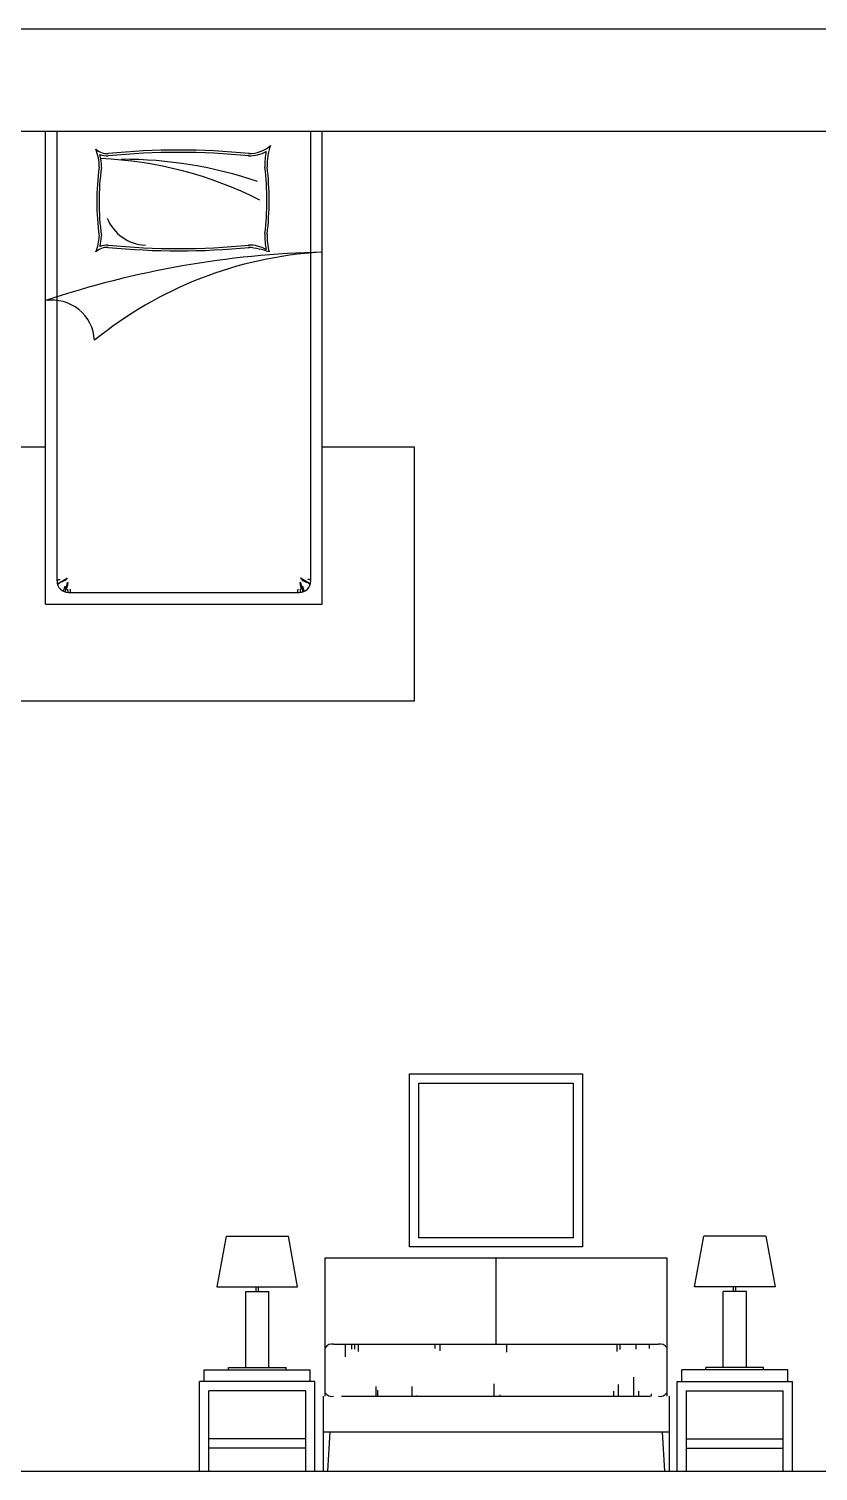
# Model space of a CAD drawing. Header units: inches. Extents: x 15.4 to 57.9, y 9.9 to 34.7.
# Drawn here: x 41.63 to 45.05, y 21.72 to 27.98 of the extents above; entities that cross this region are included whole.
import ezdxf

# ---------------------------------------------------------------- set-up
doc = ezdxf.new("R2010")
doc.units = ezdxf.units.IN
doc.header["$MEASUREMENT"] = 0
for name, color, linetype in [('02', 2, 'Continuous'), ('1', 1, 'Continuous'), ('4', 4, 'Continuous')]:
    doc.layers.add(name, color=color, linetype=linetype)

msp = doc.modelspace()

# ---------------------------------------------------------------- linework, layer by layer
at = {"layer": '02'}
for p, q in [((41.7054, 25.4841), (41.7054, 27.5341)), ((41.7554, 25.5841), (41.7554, 27.5341)), ((42.8554, 25.5841), (42.8554, 27.5341)), ((42.9054, 25.4841), (42.9054, 27.5341)), ((41.8054, 25.5341), (42.8054, 25.5341)), ((41.7054, 25.4841), (42.9054, 25.4841))]:
    msp.add_line(p, q, dxfattribs=at)
for centre, radius, start, end in [((41.7464, 27.3829), 0.1916, 358.39232, 22.60225), ((41.9741, 27.5127), 0.0758, 227.85954, 271.80123), ((42.2825, 24.3341), 3.1179, 84.35754, 95.63301), ((42.5891, 27.5745), 0.1375, 268.4473, 311.58389), ((42.8913, 27.3928), 0.2252, 159.51501, 183.4755), ((43.0206, 27.2283), 1.0929, 172.14891, 187.85109), ((41.4037, 27.2336), 1.2712, 353.42597, 6.57403), ((41.7464, 27.0843), 0.1916, 337.39775, 358.39232), ((42.8913, 27.0744), 0.2252, 176.5245, 196.52875), ((41.9741, 26.9545), 0.0758, 88.19877, 132.14046), ((42.2825, 30.1331), 3.1179, 264.36699, 275.64246), ((42.5522, 26.6659), 0.3659, 70.317, 84.80224), ((42.9996, 22.9461), 4.0647, 91.32729, 108.56546), ((42.9994, 25.301), 1.7115, 93.43056, 129.18886), ((41.7339, 26.6173), 0.1842, 3.18649, 98.90345), ((41.8054, 25.5841), 0.05, 180, 270), ((42.8054, 25.5841), 0.05, 270, 0)]:
    msp.add_arc(centre, radius, start, end, dxfattribs=at)
at = {"layer": '1'}
for p, q in [((43.2834, 23.4465), (44.0334, 23.4465)), ((43.2834, 22.6965), (43.2834, 23.4465)), ((43.3234, 23.4065), (43.9934, 23.4065)), ((43.3234, 22.7365), (43.3234, 23.4065)), ((43.9934, 23.4065), (43.9934, 22.7365)), ((44.0334, 23.4465), (44.0334, 22.6976)), ((42.4884, 22.7433), (42.4484, 22.5233)), ((42.4884, 22.7433), (42.7584, 22.7433)), ((42.7984, 22.5233), (42.7584, 22.7433)), ((43.9934, 22.7365), (43.3234, 22.7365)), ((44.5184, 22.5233), (44.5584, 22.7433)), ((44.8284, 22.7433), (44.5584, 22.7433)), ((44.8284, 22.7433), (44.8684, 22.5233)), ((42.9184, 22.0496), (42.9184, 22.6489)), ((42.9184, 22.6489), (44.3984, 22.6489)), ((44.0334, 22.6965), (43.2834, 22.6965)), ((43.6584, 22.2746), (43.6584, 22.6489)), ((44.3984, 22.6489), (44.3984, 22.0496)), ((42.4484, 22.5233), (42.7984, 22.5233)), ((42.6184, 22.5033), (42.6184, 22.5233)), ((42.6284, 22.5033), (42.6284, 22.5233)), ((44.8684, 22.5233), (44.5184, 22.5233)), ((44.6884, 22.5033), (44.6884, 22.5233)), ((44.6984, 22.5033), (44.6984, 22.5233)), ((42.5734, 22.1733), (42.5734, 22.5033)), ((42.5734, 22.5033), (42.6734, 22.5033)), ((42.6734, 22.1733), (42.6734, 22.5033)), ((44.6434, 22.1733), (44.6434, 22.5033)), ((44.7434, 22.5033), (44.6434, 22.5033)), ((44.7434, 22.1733), (44.7434, 22.5033)), ((42.9538, 22.2746), (44.3631, 22.2746)), ((43.0051, 22.2746), (43.0051, 22.2196)), ((43.0317, 22.2746), (43.0317, 22.2541)), ((43.045, 22.2746), (43.045, 22.2541)), ((43.0609, 22.2746), (43.0609, 22.2435)), ((43.3929, 22.2746), (43.3929, 22.2567)), ((43.4141, 22.2746), (43.4141, 22.2461)), ((43.7036, 22.2746), (43.7036, 22.2408)), ((44.1816, 22.2746), (44.1816, 22.2435)), ((44.1949, 22.2746), (44.1949, 22.2514)), ((44.2639, 22.2746), (44.2639, 22.2541)), ((44.3223, 22.2746), (44.3223, 22.2567)), ((42.3934, 22.1133), (42.3934, 22.1633)), ((42.3934, 22.1633), (42.8534, 22.1633)), ((42.4984, 22.1633), (42.4984, 22.1733)), ((42.4984, 22.1733), (42.7484, 22.1733)), ((42.7484, 22.1633), (42.7484, 22.1733)), ((42.8534, 22.1133), (42.8534, 22.1633)), ((44.4634, 22.1133), (44.4634, 22.1633)), ((44.9234, 22.1633), (44.4634, 22.1633)), ((44.5684, 22.1633), (44.5684, 22.1733)), ((44.8184, 22.1733), (44.5684, 22.1733)), ((44.8184, 22.1633), (44.8184, 22.1733)), ((44.9234, 22.1133), (44.9234, 22.1633)), ((42.3734, 21.7246), (42.3734, 22.1133)), ((42.8734, 22.1133), (42.3734, 22.1133)), ((42.8734, 21.7246), (42.8734, 22.1133)), ((43.1379, 22.0922), (43.1379, 22.0496)), ((43.1459, 22.0496), (43.1459, 22.0763)), ((43.2946, 22.0496), (43.2946, 22.0922)), ((43.6505, 22.0496), (43.6505, 22.1028)), ((44.1895, 22.0496), (44.1895, 22.1002)), ((44.2559, 22.0496), (44.2559, 22.132)), ((44.4434, 21.7246), (44.4434, 22.1133)), ((44.4434, 22.1133), (44.9434, 22.1133)), ((44.9434, 21.7246), (44.9434, 22.1133)), ((42.4134, 21.7246), (42.4134, 22.0733)), ((42.8334, 22.0733), (42.4134, 22.0733)), ((42.8334, 21.7246), (42.8334, 22.0733)), ((42.9084, 22.0496), (42.9084, 21.7246)), ((42.9884, 22.0496), (44.3284, 22.0496)), ((43.3132, 22.0496), (43.3132, 22.0524)), ((43.677, 22.0496), (43.677, 22.0551)), ((44.1683, 22.0496), (44.1683, 22.071)), ((44.2772, 22.0496), (44.2772, 22.071)), ((44.3329, 22.0496), (44.3329, 22.0604)), ((44.4084, 22.0496), (44.4084, 21.7246)), ((44.4834, 21.7246), (44.4834, 22.0733)), ((44.4834, 22.0733), (44.9034, 22.0733)), ((44.9034, 21.7246), (44.9034, 22.0733)), ((42.9084, 21.8946), (44.4084, 21.8946)), ((42.9384, 21.8946), (42.9284, 21.7246)), ((44.3784, 21.8946), (44.3884, 21.7246)), ((42.8334, 21.8646), (42.4134, 21.8646)), ((42.8334, 21.8246), (42.4134, 21.8246)), ((44.4834, 21.8646), (44.9034, 21.8646)), ((44.4834, 21.8246), (44.9034, 21.8246))]:
    msp.add_line(p, q, dxfattribs=at)
for points in [[(41.7054, 26.1641), (41.3054, 26.1641), (41.3054, 25.0641), (43.3054, 25.0641), (43.3054, 26.1641), (42.9054, 26.1641)], [(41.7554, 25.5871), (41.7566, 25.588), (41.7576, 25.5886), (41.7585, 25.5891), (41.7592, 25.5894), (41.7599, 25.5896), (41.7604, 25.5897), (41.7609, 25.5897), (41.7614, 25.5897), (41.7618, 25.5897), (41.7623, 25.5897), (41.7627, 25.5898), (41.7632, 25.5898), (41.7636, 25.5898), (41.7641, 25.5899), (41.7645, 25.59), (41.765, 25.5901), (41.7654, 25.5903), (41.7659, 25.5904), (41.7663, 25.5906), (41.7667, 25.5908), (41.767, 25.591), (41.7673, 25.5911), (41.7674, 25.5912), (41.7675, 25.5912)], [(41.7609, 25.573), (41.7622, 25.574), (41.7633, 25.5747), (41.7642, 25.5754), (41.7651, 25.5759), (41.7658, 25.5763), (41.7665, 25.5767), (41.7671, 25.577), (41.7676, 25.5773), (41.7681, 25.5775), (41.7686, 25.5778), (41.7691, 25.5781), (41.7695, 25.5783), (41.7699, 25.5786), (41.7704, 25.5788), (41.7708, 25.5791), (41.7712, 25.5794), (41.7716, 25.5796), (41.7721, 25.5799), (41.7726, 25.5802), (41.773, 25.5805), (41.7736, 25.5808), (41.7741, 25.5812), (41.7747, 25.5815), (41.7753, 25.5819), (41.776, 25.5823), (41.7766, 25.5827), (41.7774, 25.5831), (41.7781, 25.5835), (41.7788, 25.584), (41.7796, 25.5844), (41.7803, 25.5848), (41.781, 25.5852), (41.7816, 25.5857), (41.7822, 25.5861), (41.7828, 25.5864), (41.7834, 25.5868), (41.784, 25.5872), (41.7845, 25.5875), (41.7851, 25.5879), (41.7856, 25.5882), (41.7861, 25.5886), (41.7866, 25.5889), (41.7872, 25.5892), (41.7877, 25.5895), (41.7882, 25.5898), (41.7888, 25.5901), (41.7893, 25.5904), (41.7899, 25.5907), (41.7905, 25.591), (41.7911, 25.5913), (41.7917, 25.5916), (41.7923, 25.5919), (41.7929, 25.5922), (41.7934, 25.5925), (41.794, 25.5928), (41.7945, 25.5932), (41.795, 25.5936), (41.7955, 25.5939), (41.7959, 25.5943), (41.7964, 25.5946), (41.7968, 25.595), (41.7971, 25.5953), (41.7975, 25.5955), (41.7979, 25.5957), (41.7982, 25.5959), (41.7986, 25.5959), (41.7988, 25.596), (41.7991, 25.5959), (41.7992, 25.5959), (41.7993, 25.5958), (41.7993, 25.5956), (41.7992, 25.5954), (41.7989, 25.5952), (41.7985, 25.5949), (41.7981, 25.5946), (41.7976, 25.5943), (41.7971, 25.5939), (41.7965, 25.5934), (41.796, 25.5929), (41.7955, 25.5923), (41.795, 25.5916), (41.7946, 25.5909), (41.7942, 25.5902), (41.7938, 25.5895), (41.7934, 25.5887), (41.793, 25.5881), (41.7926, 25.5875), (41.792, 25.5869), (41.7914, 25.5865), (41.7908, 25.5862), (41.79, 25.5859), (41.7893, 25.5857), (41.7885, 25.5855), (41.7876, 25.5853), (41.7868, 25.585), (41.786, 25.5847), (41.7851, 25.5843), (41.7843, 25.5839), (41.7835, 25.5834), (41.7827, 25.5829), (41.7818, 25.5824), (41.781, 25.5819), (41.7801, 25.5814), (41.7792, 25.581), (41.7783, 25.5806), (41.7773, 25.5803), (41.7763, 25.5801), (41.7754, 25.5799), (41.7745, 25.5797), (41.7736, 25.5795), (41.7728, 25.5793), (41.772, 25.5791), (41.7713, 25.5789), (41.7707, 25.5787), (41.7702, 25.5785), (41.7697, 25.5783), (41.7692, 25.578), (41.7688, 25.5778), (41.7685, 25.5775), (41.7681, 25.5772), (41.7678, 25.5769), (41.7674, 25.5765), (41.7671, 25.5762), (41.7668, 25.5758), (41.7664, 25.5755), (41.7661, 25.5751), (41.7657, 25.5747), (41.7653, 25.5743), (41.7649, 25.574), (41.7645, 25.5735), (41.764, 25.5731), (41.7635, 25.5726), (41.7629, 25.5721), (41.7623, 25.5714), (41.7616, 25.5707), (41.7609, 25.5699)], [(41.7995, 25.5775), (41.7985, 25.5716), (41.7975, 25.567), (41.7967, 25.5635), (41.796, 25.561), (41.7955, 25.5592), (41.795, 25.558), (41.7946, 25.5572), (41.7943, 25.5566), (41.794, 25.556), (41.7938, 25.5554), (41.7937, 25.5549), (41.7935, 25.5543), (41.7934, 25.5537), (41.7933, 25.5531), (41.7932, 25.5525), (41.7931, 25.5518), (41.793, 25.551), (41.7929, 25.5501), (41.7927, 25.5489), (41.7925, 25.5475), (41.7922, 25.5455), (41.7917, 25.5431), (41.7912, 25.5401), (41.7906, 25.5363)], [(41.7995, 25.5775), (41.8017, 25.5781), (41.8027, 25.5766), (41.8015, 25.5681), (41.8009, 25.5642), (41.7995, 25.563), (41.8001, 25.5589), (41.7972, 25.5532), (41.7972, 25.5505), (41.8007, 25.5471), (41.8015, 25.5442), (41.8017, 25.5426), (41.8018, 25.5342), (41.8017, 25.5357)], [(42.8113, 25.5775), (42.8092, 25.5781), (42.8082, 25.5766), (42.8093, 25.5681), (42.8099, 25.5642), (42.8113, 25.563), (42.8107, 25.5589), (42.8137, 25.5532), (42.8137, 25.5505), (42.8101, 25.5471), (42.8093, 25.5442), (42.8092, 25.5426), (42.8091, 25.5342), (42.8091, 25.5357)], [(42.8113, 25.5775), (42.8124, 25.5716), (42.8133, 25.567), (42.8142, 25.5635), (42.8148, 25.561), (42.8154, 25.5592), (42.8159, 25.558), (42.8163, 25.5572), (42.8166, 25.5566), (42.8168, 25.556), (42.817, 25.5554), (42.8172, 25.5549), (42.8173, 25.5543), (42.8174, 25.5537), (42.8175, 25.5531), (42.8176, 25.5525), (42.8177, 25.5518), (42.8178, 25.551), (42.818, 25.5501), (42.8181, 25.5489), (42.8184, 25.5475), (42.8187, 25.5455), (42.8191, 25.5431), (42.8196, 25.5401), (42.8203, 25.5363)], [(42.8499, 25.573), (42.8487, 25.574), (42.8476, 25.5747), (42.8466, 25.5754), (42.8458, 25.5759), (42.845, 25.5763), (42.8444, 25.5767), (42.8438, 25.577), (42.8432, 25.5773), (42.8427, 25.5775), (42.8422, 25.5778), (42.8418, 25.5781), (42.8413, 25.5783), (42.8409, 25.5786), (42.8405, 25.5788), (42.8401, 25.5791), (42.8396, 25.5794), (42.8392, 25.5796), (42.8388, 25.5799), (42.8383, 25.5802), (42.8378, 25.5805), (42.8373, 25.5808), (42.8368, 25.5812), (42.8362, 25.5815), (42.8356, 25.5819), (42.8349, 25.5823), (42.8342, 25.5827), (42.8335, 25.5831), (42.8328, 25.5835), (42.832, 25.584), (42.8313, 25.5844), (42.8306, 25.5848), (42.8299, 25.5852), (42.8292, 25.5857), (42.8286, 25.5861), (42.828, 25.5864), (42.8274, 25.5868), (42.8269, 25.5872), (42.8263, 25.5875), (42.8258, 25.5879), (42.8253, 25.5882), (42.8247, 25.5886), (42.8242, 25.5889), (42.8237, 25.5892), (42.8232, 25.5895), (42.8226, 25.5898), (42.8221, 25.5901), (42.8215, 25.5904), (42.821, 25.5907), (42.8204, 25.591), (42.8198, 25.5913), (42.8192, 25.5916), (42.8186, 25.5919), (42.818, 25.5922), (42.8174, 25.5925), (42.8169, 25.5928), (42.8163, 25.5932), (42.8158, 25.5936), (42.8154, 25.5939), (42.8149, 25.5943), (42.8145, 25.5946), (42.8141, 25.595), (42.8137, 25.5953), (42.8133, 25.5955), (42.813, 25.5957), (42.8126, 25.5959), (42.8123, 25.5959), (42.812, 25.596), (42.8118, 25.5959), (42.8116, 25.5959), (42.8115, 25.5958), (42.8116, 25.5956), (42.8117, 25.5954), (42.812, 25.5952), (42.8123, 25.5949), (42.8128, 25.5946), (42.8133, 25.5943), (42.8138, 25.5939), (42.8144, 25.5934), (42.8149, 25.5929), (42.8154, 25.5923), (42.8158, 25.5916), (42.8163, 25.5909), (42.8166, 25.5902), (42.817, 25.5895), (42.8174, 25.5887), (42.8178, 25.5881), (42.8183, 25.5875), (42.8188, 25.5869), (42.8194, 25.5865), (42.8201, 25.5862), (42.8208, 25.5859), (42.8216, 25.5857), (42.8224, 25.5855), (42.8232, 25.5853), (42.8241, 25.585), (42.8249, 25.5847), (42.8257, 25.5843), (42.8266, 25.5839), (42.8274, 25.5834), (42.8282, 25.5829), (42.829, 25.5824), (42.8299, 25.5819), (42.8308, 25.5814), (42.8317, 25.581), (42.8326, 25.5806), (42.8336, 25.5803), (42.8345, 25.5801), (42.8355, 25.5799), (42.8364, 25.5797), (42.8373, 25.5795), (42.8381, 25.5793), (42.8389, 25.5791), (42.8395, 25.5789), (42.8402, 25.5787), (42.8407, 25.5785), (42.8412, 25.5783), (42.8416, 25.578), (42.842, 25.5778), (42.8424, 25.5775), (42.8427, 25.5772), (42.8431, 25.5769), (42.8434, 25.5765), (42.8437, 25.5762), (42.8441, 25.5758), (42.8444, 25.5755), (42.8448, 25.5751), (42.8451, 25.5747), (42.8455, 25.5743), (42.8459, 25.574), (42.8464, 25.5735), (42.8469, 25.5731), (42.8474, 25.5726), (42.848, 25.5721), (42.8486, 25.5714), (42.8492, 25.5707), (42.8499, 25.5699)], [(42.8554, 25.5871), (42.8542, 25.588), (42.8532, 25.5886), (42.8524, 25.5891), (42.8516, 25.5894), (42.851, 25.5896), (42.8504, 25.5897), (42.8499, 25.5897), (42.8495, 25.5897), (42.849, 25.5897), (42.8486, 25.5897), (42.8481, 25.5898), (42.8477, 25.5898), (42.8472, 25.5898), (42.8468, 25.5899), (42.8464, 25.59), (42.8459, 25.5901), (42.8454, 25.5903), (42.845, 25.5904), (42.8446, 25.5906), (42.8442, 25.5908), (42.8438, 25.591), (42.8436, 25.5911), (42.8434, 25.5912), (42.8434, 25.5912)], [(41.7832, 25.5393), (41.7843, 25.5416), (41.7851, 25.5436), (41.7857, 25.5454), (41.7863, 25.547), (41.7867, 25.5484), (41.787, 25.5497), (41.7872, 25.5508), (41.7875, 25.5519), (41.7877, 25.5529), (41.788, 25.5538), (41.7883, 25.5548), (41.7887, 25.5559), (41.7891, 25.557), (41.7896, 25.5583), (41.7901, 25.5598), (41.7908, 25.5615)], [(41.8113, 25.5488), (41.8118, 25.5469), (41.8122, 25.5451), (41.8125, 25.5433), (41.8126, 25.5414), (41.8127, 25.5396), (41.8128, 25.5377), (41.8128, 25.5359), (41.8128, 25.5341)], [(42.7995, 25.5488), (42.799, 25.5469), (42.7987, 25.5451), (42.7984, 25.5433), (42.7982, 25.5414), (42.7981, 25.5396), (42.7981, 25.5377), (42.798, 25.5359), (42.798, 25.5341)], [(42.8276, 25.5393), (42.8266, 25.5416), (42.8258, 25.5436), (42.8251, 25.5454), (42.8246, 25.547), (42.8242, 25.5484), (42.8239, 25.5497), (42.8236, 25.5508), (42.8234, 25.5519), (42.8231, 25.5529), (42.8228, 25.5538), (42.8225, 25.5548), (42.8222, 25.5559), (42.8218, 25.557), (42.8213, 25.5583), (42.8207, 25.5598), (42.8201, 25.5615)]]:
    msp.add_lwpolyline(points, dxfattribs=at)
for centre, radius, start, end in [((41.7464, 27.3829), 0.2015, 358.39232, 14.55155), ((41.9741, 27.5127), 0.0857, 247.5713, 271.80123), ((41.8722, 25.7256), 1.6911, 63.20612, 87.52275), ((42.2825, 24.334), 3.1081, 84.35545, 95.6351), ((42.0384, 25.5708), 1.8413, 71.44358, 90.10192), ((42.5891, 27.5745), 0.1474, 268.4473, 299.85132), ((42.8913, 27.3928), 0.2351, 166.76988, 183.4755), ((43.0206, 27.2283), 1.0829, 172.14891, 187.85109), ((41.4037, 27.2336), 1.2612, 353.42597, 6.57403), ((42.1464, 27.2274), 0.1874, 201.87882, 267.6966), ((41.7464, 27.0843), 0.2015, 345.44845, 358.39232), ((42.8913, 27.0744), 0.2351, 176.5245, 193.23012), ((41.9741, 26.9545), 0.0857, 88.19877, 112.4287), ((42.2825, 30.1333), 3.1081, 264.3649, 275.64455), ((42.5891, 26.8928), 0.1474, 60.14868, 91.5527), ((42.9462, 22.2428), 0.0327, 76.64004, 148.35996), ((44.3706, 22.2427), 0.0328, 31.8248, 103.1752), ((42.9462, 22.0814), 0.0327, 211.64004, 283.35996), ((44.3706, 22.0816), 0.0328, 256.8248, 328.1752)]:
    msp.add_arc(centre, radius, start, end, dxfattribs=at)
at = {"layer": '4'}
for p, q in [((37.2544, 27.9778), (57.5806, 27.9778)), ((37.2544, 27.5341), (57.5806, 27.5341)), ((37.2544, 21.7246), (57.5806, 21.7246))]:
    msp.add_line(p, q, dxfattribs=at)

doc.saveas('drawing.dxf')
